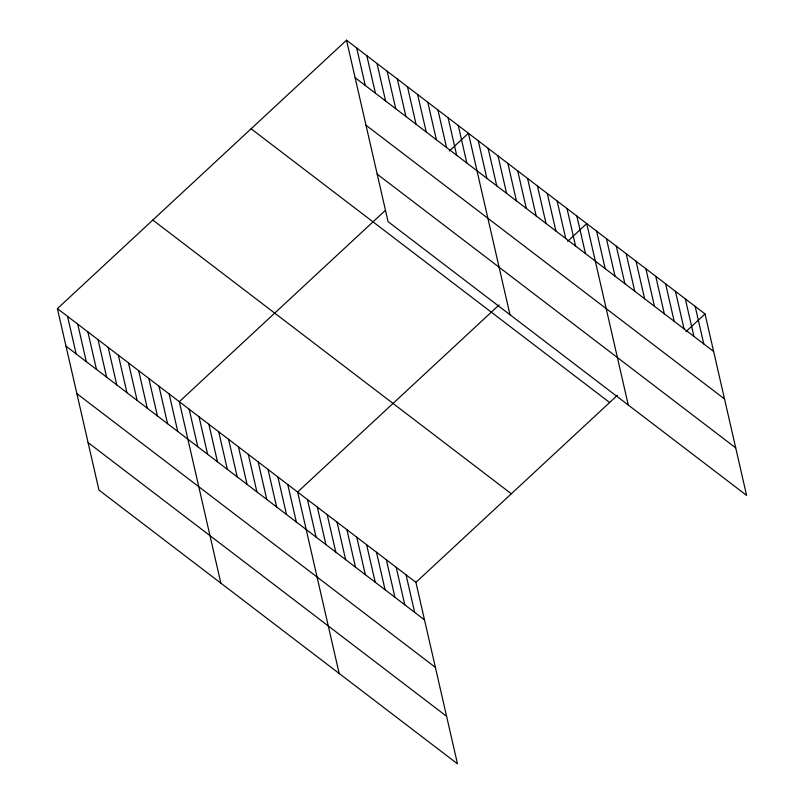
<?xml version="1.0" encoding="UTF-8"?>
<svg xmlns="http://www.w3.org/2000/svg" width="804" height="804" viewBox="0 0 804 804"><rect width="100%" height="100%" fill="white"/><g stroke="black" fill="none" stroke-linecap="round" stroke-linejoin="round"><path stroke-width="1.21" d="M57.406 308.625L415.919 582.357L457.476 763.8L98.962 490.068L57.406 308.625L346.524 40.2L705.038 313.932L746.594 495.375L388.081 221.643L346.524 40.2M385.156 210.578L179.302 401.688L220.859 583.131M449.335 150.981L468.42 133.273L509.977 314.716M499.123 304.937L297.611 492.028L339.167 673.471M567.644 241.321L586.729 223.602L628.286 405.045M415.919 582.357L617.442 395.266M685.963 331.65L705.038 313.932M355.117 77.717L713.63 351.448M365.991 125.213L724.515 398.945M377.197 174.146L735.72 447.878M251.109 128.781L609.633 402.513M152.81 220.045L511.334 493.777M65.998 346.142L424.512 619.874M76.872 393.638L435.396 667.37M88.078 442.572L446.602 716.304M695.179 306.404L703.771 343.921M685.32 298.877L693.912 336.394M675.46 291.349L684.053 328.866M665.601 283.822L674.194 321.339M655.742 276.295L664.335 313.811M645.883 268.767L654.476 306.284M636.024 261.24L644.617 298.756M626.165 253.712L634.758 291.229M616.306 246.185L624.899 283.701M606.447 238.657L615.04 276.174M596.588 231.13L605.181 268.647M576.87 216.075L585.463 253.592M567.011 208.548L575.604 246.064M557.152 201.02L565.745 238.537M547.293 193.493L555.886 231.009M537.434 185.965L546.027 223.482M527.575 178.438L536.167 215.954M517.716 170.91L526.308 208.427M507.857 163.383L516.449 200.899M497.998 155.855L506.59 193.372M488.139 148.328L496.731 185.845M478.279 140.8L486.872 178.317M458.26 125.514L466.853 163.031M448.099 117.756L456.692 155.272M437.949 110.007L446.542 147.524M427.788 102.249L436.381 139.765M417.628 94.49L426.22 132.007M407.467 86.731L416.06 124.248M397.317 78.983L405.909 116.5M387.156 71.224L395.749 108.741M376.996 63.466L385.588 100.982M366.835 55.707L375.428 93.234M356.685 47.959L365.277 85.475M406.06 574.83L414.653 612.346M396.201 567.302L404.794 604.819M386.342 559.775L394.935 597.292M376.483 552.247L385.076 589.764M366.624 544.72L375.217 582.237M356.765 537.193L365.358 574.709M346.906 529.665L355.499 567.182M337.047 522.138L345.64 559.654M327.188 514.61L335.781 552.127M317.329 507.083L325.921 544.599M307.47 499.555L316.062 537.072M287.752 484.5L296.344 522.017M277.893 476.973L286.485 514.49M268.033 469.446L276.626 506.962M258.174 461.918L266.767 499.435M248.315 454.381L256.908 491.907M238.456 446.853L247.049 484.38M228.597 439.326L237.19 476.852M218.738 431.798L227.331 469.315M208.879 424.271L217.472 461.787M199.02 416.743L207.613 454.26M189.161 409.216L197.754 446.733M169.141 393.94L177.734 431.457M158.981 386.181L167.574 423.698M148.82 378.423L157.413 415.939M138.67 370.664L147.263 408.181M128.509 362.916L137.102 400.432M118.349 355.157L126.942 392.674M108.188 347.398L116.781 384.915M98.038 339.65L106.63 377.166M87.877 331.891L96.47 369.408M77.717 324.133L86.309 361.649M67.556 316.374L76.149 353.891"/></g></svg>
